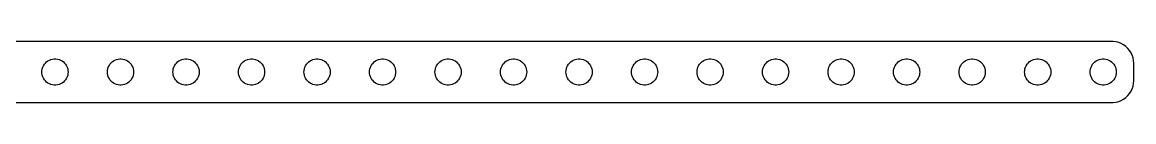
# Model space of a CAD drawing. Header units: metres. Extents: x -254 to 254, y 17 to 31.
# Drawn here: x 0 to 254.5, y 17 to 31 of the extents above; entities that cross this region are included whole.
import ezdxf

# ---------------------------------------------------------------- set-up
doc = ezdxf.new("R2010")
doc.units = ezdxf.units.M

msp = doc.modelspace()

# ---------------------------------------------------------------- linework, layer by layer
for p, q in [((249.814, 30.9901), (-249.814, 30.9901)), ((250.437, 30.9114), (249.814, 30.9901)), ((251.045, 30.7553), (250.437, 30.9114)), ((251.629, 30.5241), (251.045, 30.7553)), ((252.179, 30.2216), (251.629, 30.5241)), ((252.687, 29.8526), (252.179, 30.2216)), ((253.145, 29.4227), (252.687, 29.8526)), ((253.545, 28.9389), (253.145, 29.4227)), ((253.882, 28.4088), (253.545, 28.9389)), ((254.149, 27.8406), (253.882, 28.4088)), ((4.87108, 25.4453), (5.07294, 25.7634)), ((5.07294, 25.7634), (5.31308, 26.0536)), ((5.31308, 26.0536), (5.58772, 26.3115)), ((5.58772, 26.3115), (5.89252, 26.533)), ((5.89252, 26.533), (6.22266, 26.7145)), ((6.22266, 26.7145), (6.57294, 26.8532)), ((6.57294, 26.8532), (6.93785, 26.9469)), ((6.93785, 26.9469), (7.31161, 26.9941)), ((7.31161, 26.9941), (7.68837, 26.9941)), ((7.68837, 26.9941), (8.06213, 26.9469)), ((8.06213, 26.9469), (8.42705, 26.8532)), ((8.42705, 26.8532), (8.77733, 26.7145)), ((8.77733, 26.7145), (9.10747, 26.533)), ((9.10747, 26.533), (9.41226, 26.3115)), ((9.41226, 26.3115), (9.6869, 26.0536)), ((9.6869, 26.0536), (9.92705, 25.7634)), ((9.92705, 25.7634), (10.1289, 25.4453)), ((19.8711, 25.4453), (20.0729, 25.7634)), ((20.0729, 25.7634), (20.3131, 26.0536)), ((20.3131, 26.0536), (20.5877, 26.3115)), ((20.5877, 26.3115), (20.8925, 26.533)), ((20.8925, 26.533), (21.2227, 26.7145)), ((21.2227, 26.7145), (21.5729, 26.8532)), ((21.5729, 26.8532), (21.9379, 26.9469)), ((21.9379, 26.9469), (22.3116, 26.9941)), ((22.3116, 26.9941), (22.6884, 26.9941)), ((22.6884, 26.9941), (23.0621, 26.9469)), ((23.0621, 26.9469), (23.427, 26.8532)), ((23.427, 26.8532), (23.7773, 26.7145)), ((23.7773, 26.7145), (24.1075, 26.533)), ((24.1075, 26.533), (24.4123, 26.3115)), ((24.4123, 26.3115), (24.6869, 26.0536)), ((24.6869, 26.0536), (24.927, 25.7634)), ((24.927, 25.7634), (25.1289, 25.4453)), ((34.8711, 25.4453), (35.0729, 25.7634)), ((35.0729, 25.7634), (35.3131, 26.0536)), ((35.3131, 26.0536), (35.5877, 26.3115)), ((35.5877, 26.3115), (35.8925, 26.533)), ((35.8925, 26.533), (36.2227, 26.7145)), ((36.2227, 26.7145), (36.5729, 26.8532)), ((36.5729, 26.8532), (36.9379, 26.9469)), ((36.9379, 26.9469), (37.3116, 26.9941)), ((37.3116, 26.9941), (37.6884, 26.9941)), ((37.6884, 26.9941), (38.0621, 26.9469)), ((38.0621, 26.9469), (38.427, 26.8532)), ((38.427, 26.8532), (38.7773, 26.7145)), ((38.7773, 26.7145), (39.1075, 26.533)), ((39.1075, 26.533), (39.4123, 26.3115)), ((39.4123, 26.3115), (39.6869, 26.0536)), ((39.6869, 26.0536), (39.927, 25.7634)), ((39.927, 25.7634), (40.1289, 25.4453)), ((49.8711, 25.4453), (50.0729, 25.7634)), ((50.0729, 25.7634), (50.3131, 26.0536)), ((50.3131, 26.0536), (50.5877, 26.3115)), ((50.5877, 26.3115), (50.8925, 26.533)), ((50.8925, 26.533), (51.2227, 26.7145)), ((51.2227, 26.7145), (51.5729, 26.8532)), ((51.5729, 26.8532), (51.9379, 26.9469)), ((51.9379, 26.9469), (52.3116, 26.9941)), ((52.3116, 26.9941), (52.6884, 26.9941)), ((52.6884, 26.9941), (53.0621, 26.9469)), ((53.0621, 26.9469), (53.427, 26.8532)), ((53.427, 26.8532), (53.7773, 26.7145)), ((53.7773, 26.7145), (54.1075, 26.533)), ((54.1075, 26.533), (54.4123, 26.3115)), ((54.4123, 26.3115), (54.6869, 26.0536)), ((54.6869, 26.0536), (54.927, 25.7634)), ((54.927, 25.7634), (55.1289, 25.4453)), ((64.8711, 25.4453), (65.073, 25.7634)), ((65.073, 25.7634), (65.3131, 26.0536)), ((65.3131, 26.0536), (65.5877, 26.3115)), ((65.5877, 26.3115), (65.8925, 26.533)), ((65.8925, 26.533), (66.2227, 26.7145)), ((66.2227, 26.7145), (66.573, 26.8532)), ((66.573, 26.8532), (66.9379, 26.9469)), ((66.9379, 26.9469), (67.3116, 26.9941)), ((67.3116, 26.9941), (67.6884, 26.9941)), ((67.6884, 26.9941), (68.0621, 26.9469)), ((68.0621, 26.9469), (68.427, 26.8532)), ((68.427, 26.8532), (68.7773, 26.7145)), ((68.7773, 26.7145), (69.1075, 26.533)), ((69.1075, 26.533), (69.4123, 26.3115)), ((69.4123, 26.3115), (69.6869, 26.0536)), ((69.6869, 26.0536), (69.927, 25.7634)), ((69.927, 25.7634), (70.1289, 25.4453)), ((79.8711, 25.4453), (80.073, 25.7634)), ((80.073, 25.7634), (80.3131, 26.0536)), ((80.3131, 26.0536), (80.5877, 26.3115)), ((80.5877, 26.3115), (80.8925, 26.533)), ((80.8925, 26.533), (81.2227, 26.7145)), ((81.2227, 26.7145), (81.573, 26.8532)), ((81.573, 26.8532), (81.9379, 26.9469)), ((81.9379, 26.9469), (82.3116, 26.9941)), ((82.3116, 26.9941), (82.6884, 26.9941)), ((82.6884, 26.9941), (83.0621, 26.9469)), ((83.0621, 26.9469), (83.427, 26.8532)), ((83.427, 26.8532), (83.7773, 26.7145)), ((83.7773, 26.7145), (84.1075, 26.533)), ((84.1075, 26.533), (84.4123, 26.3115)), ((84.4123, 26.3115), (84.6869, 26.0536)), ((84.6869, 26.0536), (84.927, 25.7634)), ((84.927, 25.7634), (85.1289, 25.4453)), ((94.8711, 25.4453), (95.073, 25.7634)), ((95.073, 25.7634), (95.3131, 26.0536)), ((95.3131, 26.0536), (95.5877, 26.3115)), ((95.5877, 26.3115), (95.8925, 26.533)), ((95.8925, 26.533), (96.2227, 26.7145)), ((96.2227, 26.7145), (96.573, 26.8532)), ((96.573, 26.8532), (96.9379, 26.9469)), ((96.9379, 26.9469), (97.3116, 26.9941)), ((97.3116, 26.9941), (97.6884, 26.9941)), ((97.6884, 26.9941), (98.0621, 26.9469)), ((98.0621, 26.9469), (98.427, 26.8532)), ((98.427, 26.8532), (98.7773, 26.7145)), ((98.7773, 26.7145), (99.1075, 26.533)), ((99.1075, 26.533), (99.4123, 26.3115)), ((99.4123, 26.3115), (99.6869, 26.0536)), ((99.6869, 26.0536), (99.927, 25.7634)), ((99.927, 25.7634), (100.129, 25.4453)), ((109.871, 25.4453), (110.073, 25.7634)), ((110.073, 25.7634), (110.313, 26.0536)), ((110.313, 26.0536), (110.588, 26.3115)), ((110.588, 26.3115), (110.893, 26.533)), ((110.893, 26.533), (111.223, 26.7145)), ((111.223, 26.7145), (111.573, 26.8532)), ((111.573, 26.8532), (111.938, 26.9469)), ((111.938, 26.9469), (112.312, 26.9941)), ((112.312, 26.9941), (112.688, 26.9941)), ((112.688, 26.9941), (113.062, 26.9469)), ((113.062, 26.9469), (113.427, 26.8532)), ((113.427, 26.8532), (113.777, 26.7145)), ((113.777, 26.7145), (114.107, 26.533)), ((114.107, 26.533), (114.412, 26.3115)), ((114.412, 26.3115), (114.687, 26.0536)), ((114.687, 26.0536), (114.927, 25.7634)), ((114.927, 25.7634), (115.129, 25.4453)), ((124.871, 25.4453), (125.073, 25.7634)), ((125.073, 25.7634), (125.313, 26.0536)), ((125.313, 26.0536), (125.588, 26.3115)), ((125.588, 26.3115), (125.893, 26.533)), ((125.893, 26.533), (126.223, 26.7145)), ((126.223, 26.7145), (126.573, 26.8532)), ((126.573, 26.8532), (126.938, 26.9469)), ((126.938, 26.9469), (127.312, 26.9941)), ((127.312, 26.9941), (127.688, 26.9941)), ((127.688, 26.9941), (128.062, 26.9469)), ((128.062, 26.9469), (128.427, 26.8532)), ((128.427, 26.8532), (128.777, 26.7145)), ((128.777, 26.7145), (129.107, 26.533)), ((129.107, 26.533), (129.412, 26.3115)), ((129.412, 26.3115), (129.687, 26.0536)), ((129.687, 26.0536), (129.927, 25.7634)), ((129.927, 25.7634), (130.129, 25.4453)), ((139.871, 25.4453), (140.073, 25.7634)), ((140.073, 25.7634), (140.313, 26.0536)), ((140.313, 26.0536), (140.588, 26.3115)), ((140.588, 26.3115), (140.893, 26.533)), ((140.893, 26.533), (141.223, 26.7145)), ((141.223, 26.7145), (141.573, 26.8532)), ((141.573, 26.8532), (141.938, 26.9469)), ((141.938, 26.9469), (142.312, 26.9941)), ((142.312, 26.9941), (142.688, 26.9941)), ((142.688, 26.9941), (143.062, 26.9469)), ((143.062, 26.9469), (143.427, 26.8532)), ((143.427, 26.8532), (143.777, 26.7145)), ((143.777, 26.7145), (144.107, 26.533)), ((144.107, 26.533), (144.412, 26.3115)), ((144.412, 26.3115), (144.687, 26.0536)), ((144.687, 26.0536), (144.927, 25.7634)), ((144.927, 25.7634), (145.129, 25.4453)), ((154.871, 25.4453), (155.073, 25.7634)), ((155.073, 25.7634), (155.313, 26.0536)), ((155.313, 26.0536), (155.588, 26.3115)), ((155.588, 26.3115), (155.893, 26.533)), ((155.893, 26.533), (156.223, 26.7145)), ((156.223, 26.7145), (156.573, 26.8532)), ((156.573, 26.8532), (156.938, 26.9469)), ((156.938, 26.9469), (157.312, 26.9941)), ((157.312, 26.9941), (157.688, 26.9941)), ((157.688, 26.9941), (158.062, 26.9469)), ((158.062, 26.9469), (158.427, 26.8532)), ((158.427, 26.8532), (158.777, 26.7145)), ((158.777, 26.7145), (159.107, 26.533)), ((159.107, 26.533), (159.412, 26.3115)), ((159.412, 26.3115), (159.687, 26.0536)), ((159.687, 26.0536), (159.927, 25.7634)), ((159.927, 25.7634), (160.129, 25.4453)), ((169.871, 25.4453), (170.073, 25.7634)), ((170.073, 25.7634), (170.313, 26.0536)), ((170.313, 26.0536), (170.588, 26.3115)), ((170.588, 26.3115), (170.893, 26.533)), ((170.893, 26.533), (171.223, 26.7145)), ((171.223, 26.7145), (171.573, 26.8532)), ((171.573, 26.8532), (171.938, 26.9469)), ((171.938, 26.9469), (172.312, 26.9941)), ((172.312, 26.9941), (172.688, 26.9941)), ((172.688, 26.9941), (173.062, 26.9469)), ((173.062, 26.9469), (173.427, 26.8532)), ((173.427, 26.8532), (173.777, 26.7145)), ((173.777, 26.7145), (174.107, 26.533)), ((174.107, 26.533), (174.412, 26.3115)), ((174.412, 26.3115), (174.687, 26.0536)), ((174.687, 26.0536), (174.927, 25.7634)), ((174.927, 25.7634), (175.129, 25.4453)), ((184.871, 25.4453), (185.073, 25.7634)), ((185.073, 25.7634), (185.313, 26.0536)), ((185.313, 26.0536), (185.588, 26.3115)), ((185.588, 26.3115), (185.893, 26.533)), ((185.893, 26.533), (186.223, 26.7145)), ((186.223, 26.7145), (186.573, 26.8532)), ((186.573, 26.8532), (186.938, 26.9469)), ((186.938, 26.9469), (187.312, 26.9941)), ((187.312, 26.9941), (187.688, 26.9941)), ((187.688, 26.9941), (188.062, 26.9469)), ((188.062, 26.9469), (188.427, 26.8532)), ((188.427, 26.8532), (188.777, 26.7145)), ((188.777, 26.7145), (189.107, 26.533)), ((189.107, 26.533), (189.412, 26.3115)), ((189.412, 26.3115), (189.687, 26.0536)), ((189.687, 26.0536), (189.927, 25.7634)), ((189.927, 25.7634), (190.129, 25.4453)), ((199.871, 25.4453), (200.073, 25.7634)), ((200.073, 25.7634), (200.313, 26.0536)), ((200.313, 26.0536), (200.588, 26.3115)), ((200.588, 26.3115), (200.893, 26.533)), ((200.893, 26.533), (201.223, 26.7145)), ((201.223, 26.7145), (201.573, 26.8532)), ((201.573, 26.8532), (201.938, 26.9469)), ((201.938, 26.9469), (202.312, 26.9941)), ((202.312, 26.9941), (202.688, 26.9941)), ((202.688, 26.9941), (203.062, 26.9469)), ((203.062, 26.9469), (203.427, 26.8532)), ((203.427, 26.8532), (203.777, 26.7145)), ((203.777, 26.7145), (204.107, 26.533)), ((204.107, 26.533), (204.412, 26.3115)), ((204.412, 26.3115), (204.687, 26.0536)), ((204.687, 26.0536), (204.927, 25.7634)), ((204.927, 25.7634), (205.129, 25.4453)), ((214.871, 25.4453), (215.073, 25.7634)), ((215.073, 25.7634), (215.313, 26.0536)), ((215.313, 26.0536), (215.588, 26.3115)), ((215.588, 26.3115), (215.893, 26.533)), ((215.893, 26.533), (216.223, 26.7145)), ((216.223, 26.7145), (216.573, 26.8532)), ((216.573, 26.8532), (216.938, 26.9469)), ((216.938, 26.9469), (217.312, 26.9941)), ((217.312, 26.9941), (217.688, 26.9941)), ((217.688, 26.9941), (218.062, 26.9469)), ((218.062, 26.9469), (218.427, 26.8532)), ((218.427, 26.8532), (218.777, 26.7145)), ((218.777, 26.7145), (219.107, 26.533)), ((219.107, 26.533), (219.412, 26.3115)), ((219.412, 26.3115), (219.687, 26.0536)), ((219.687, 26.0536), (219.927, 25.7634)), ((219.927, 25.7634), (220.129, 25.4453)), ((229.871, 25.4453), (230.073, 25.7634)), ((230.073, 25.7634), (230.313, 26.0536)), ((230.313, 26.0536), (230.588, 26.3115)), ((230.588, 26.3115), (230.893, 26.533)), ((230.893, 26.533), (231.223, 26.7145)), ((231.223, 26.7145), (231.573, 26.8532)), ((231.573, 26.8532), (231.938, 26.9469)), ((231.938, 26.9469), (232.312, 26.9941)), ((232.312, 26.9941), (232.688, 26.9941)), ((232.688, 26.9941), (233.062, 26.9469)), ((233.062, 26.9469), (233.427, 26.8532)), ((233.427, 26.8532), (233.777, 26.7145)), ((233.777, 26.7145), (234.107, 26.533)), ((234.107, 26.533), (234.412, 26.3115)), ((234.412, 26.3115), (234.687, 26.0536)), ((234.687, 26.0536), (234.927, 25.7634)), ((234.927, 25.7634), (235.129, 25.4453)), ((244.871, 25.4453), (245.073, 25.7634)), ((245.073, 25.7634), (245.313, 26.0536)), ((245.313, 26.0536), (245.588, 26.3115)), ((245.588, 26.3115), (245.893, 26.533)), ((245.893, 26.533), (246.223, 26.7145)), ((246.223, 26.7145), (246.573, 26.8532)), ((246.573, 26.8532), (246.938, 26.9469)), ((246.938, 26.9469), (247.312, 26.9941)), ((247.312, 26.9941), (247.688, 26.9941)), ((247.688, 26.9941), (248.062, 26.9469)), ((248.062, 26.9469), (248.427, 26.8532)), ((248.427, 26.8532), (248.777, 26.7145)), ((248.777, 26.7145), (249.107, 26.533)), ((249.107, 26.533), (249.412, 26.3115)), ((249.412, 26.3115), (249.687, 26.0536)), ((249.687, 26.0536), (249.927, 25.7634)), ((249.927, 25.7634), (250.129, 25.4453)), ((254.343, 27.2434), (254.149, 27.8406)), ((254.461, 26.6267), (254.343, 27.2434)), ((254.5, 26), (254.461, 26.6267)), ((254.5, 22), (254.5, 26)), ((4.5, 24), (4.52365, 24.376)), ((4.52365, 23.624), (4.5, 24)), ((4.52365, 24.376), (4.59424, 24.7461)), ((4.59424, 23.2539), (4.52365, 23.624)), ((4.59424, 24.7461), (4.71066, 25.1044)), ((4.71066, 22.8956), (4.59424, 23.2539)), ((4.71066, 25.1044), (4.87108, 25.4453)), ((10.1289, 25.4453), (10.2893, 25.1044)), ((10.2893, 25.1044), (10.4057, 24.7461)), ((10.4057, 23.2539), (10.2893, 22.8956)), ((10.4057, 24.7461), (10.4763, 24.376)), ((10.4763, 23.624), (10.4057, 23.2539)), ((10.4763, 24.376), (10.5, 24)), ((10.5, 24), (10.4763, 23.624)), ((19.5, 24), (19.5237, 24.376)), ((19.5237, 23.624), (19.5, 24)), ((19.5237, 24.376), (19.5942, 24.7461)), ((19.5942, 23.2539), (19.5237, 23.624)), ((19.5942, 24.7461), (19.7107, 25.1044)), ((19.7107, 22.8956), (19.5942, 23.2539)), ((19.7107, 25.1044), (19.8711, 25.4453)), ((25.1289, 25.4453), (25.2893, 25.1044)), ((25.2893, 25.1044), (25.4057, 24.7461)), ((25.4057, 23.2539), (25.2893, 22.8956)), ((25.4057, 24.7461), (25.4763, 24.376)), ((25.4763, 23.624), (25.4057, 23.2539)), ((25.4763, 24.376), (25.5, 24)), ((25.5, 24), (25.4763, 23.624)), ((34.5, 24), (34.5237, 24.376)), ((34.5237, 23.624), (34.5, 24)), ((34.5237, 24.376), (34.5942, 24.7461)), ((34.5942, 23.2539), (34.5237, 23.624)), ((34.5942, 24.7461), (34.7107, 25.1044)), ((34.7107, 22.8956), (34.5942, 23.2539)), ((34.7107, 25.1044), (34.8711, 25.4453)), ((40.1289, 25.4453), (40.2893, 25.1044)), ((40.2893, 25.1044), (40.4057, 24.7461)), ((40.4057, 23.2539), (40.2893, 22.8956)), ((40.4057, 24.7461), (40.4763, 24.376)), ((40.4763, 23.624), (40.4057, 23.2539)), ((40.4763, 24.376), (40.5, 24)), ((40.5, 24), (40.4763, 23.624)), ((49.5, 24), (49.5237, 24.376)), ((49.5237, 23.624), (49.5, 24)), ((49.5237, 24.376), (49.5942, 24.7461)), ((49.5942, 23.2539), (49.5237, 23.624)), ((49.5942, 24.7461), (49.7107, 25.1044)), ((49.7107, 22.8956), (49.5942, 23.2539)), ((49.7107, 25.1044), (49.8711, 25.4453)), ((55.1289, 25.4453), (55.2893, 25.1044)), ((55.2893, 25.1044), (55.4057, 24.7461)), ((55.4057, 23.2539), (55.2893, 22.8956)), ((55.4057, 24.7461), (55.4763, 24.376)), ((55.4763, 23.624), (55.4057, 23.2539)), ((55.4763, 24.376), (55.5, 24)), ((55.5, 24), (55.4763, 23.624)), ((64.5, 24), (64.5237, 24.376)), ((64.5237, 23.624), (64.5, 24)), ((64.5237, 24.376), (64.5943, 24.7461)), ((64.5943, 23.2539), (64.5237, 23.624)), ((64.5943, 24.7461), (64.7107, 25.1044)), ((64.7107, 22.8956), (64.5943, 23.2539)), ((64.7107, 25.1044), (64.8711, 25.4453)), ((70.1289, 25.4453), (70.2893, 25.1044)), ((70.2893, 25.1044), (70.4057, 24.7461)), ((70.4057, 23.2539), (70.2893, 22.8956)), ((70.4057, 24.7461), (70.4763, 24.376)), ((70.4763, 23.624), (70.4057, 23.2539)), ((70.4763, 24.376), (70.5, 24)), ((70.5, 24), (70.4763, 23.624)), ((79.5, 24), (79.5237, 24.376)), ((79.5237, 23.624), (79.5, 24)), ((79.5237, 24.376), (79.5943, 24.7461)), ((79.5943, 23.2539), (79.5237, 23.624)), ((79.5943, 24.7461), (79.7107, 25.1044)), ((79.7107, 22.8956), (79.5943, 23.2539)), ((79.7107, 25.1044), (79.8711, 25.4453)), ((85.1289, 25.4453), (85.2893, 25.1044)), ((85.2893, 25.1044), (85.4057, 24.7461)), ((85.4057, 23.2539), (85.2893, 22.8956)), ((85.4057, 24.7461), (85.4763, 24.376)), ((85.4763, 23.624), (85.4057, 23.2539)), ((85.4763, 24.376), (85.5, 24)), ((85.5, 24), (85.4763, 23.624)), ((94.5, 24), (94.5237, 24.376)), ((94.5237, 23.624), (94.5, 24)), ((94.5237, 24.376), (94.5943, 24.7461)), ((94.5943, 23.2539), (94.5237, 23.624)), ((94.5943, 24.7461), (94.7107, 25.1044)), ((94.7107, 22.8956), (94.5943, 23.2539)), ((94.7107, 25.1044), (94.8711, 25.4453)), ((100.129, 25.4453), (100.289, 25.1044)), ((100.289, 25.1044), (100.406, 24.7461)), ((100.406, 23.2539), (100.289, 22.8956)), ((100.406, 24.7461), (100.476, 24.376)), ((100.476, 23.624), (100.406, 23.2539)), ((100.476, 24.376), (100.5, 24)), ((100.5, 24), (100.476, 23.624)), ((109.5, 24), (109.524, 24.376)), ((109.524, 23.624), (109.5, 24)), ((109.524, 24.376), (109.594, 24.7461)), ((109.594, 23.2539), (109.524, 23.624)), ((109.594, 24.7461), (109.711, 25.1044)), ((109.711, 22.8956), (109.594, 23.2539)), ((109.711, 25.1044), (109.871, 25.4453)), ((115.129, 25.4453), (115.289, 25.1044)), ((115.289, 25.1044), (115.406, 24.7461)), ((115.406, 23.2539), (115.289, 22.8956)), ((115.406, 24.7461), (115.476, 24.376)), ((115.476, 23.624), (115.406, 23.2539)), ((115.476, 24.376), (115.5, 24)), ((115.5, 24), (115.476, 23.624)), ((124.5, 24), (124.524, 24.376)), ((124.524, 23.624), (124.5, 24)), ((124.524, 24.376), (124.594, 24.7461)), ((124.594, 23.2539), (124.524, 23.624)), ((124.594, 24.7461), (124.711, 25.1044)), ((124.711, 22.8956), (124.594, 23.2539)), ((124.711, 25.1044), (124.871, 25.4453)), ((130.129, 25.4453), (130.289, 25.1044)), ((130.289, 25.1044), (130.406, 24.7461)), ((130.406, 23.2539), (130.289, 22.8956)), ((130.406, 24.7461), (130.476, 24.376)), ((130.476, 23.624), (130.406, 23.2539)), ((130.476, 24.376), (130.5, 24)), ((130.5, 24), (130.476, 23.624)), ((139.5, 24), (139.524, 24.376)), ((139.524, 23.624), (139.5, 24)), ((139.524, 24.376), (139.594, 24.7461)), ((139.594, 23.2539), (139.524, 23.624)), ((139.594, 24.7461), (139.711, 25.1044)), ((139.711, 22.8956), (139.594, 23.2539)), ((139.711, 25.1044), (139.871, 25.4453)), ((145.129, 25.4453), (145.289, 25.1044)), ((145.289, 25.1044), (145.406, 24.7461)), ((145.406, 23.2539), (145.289, 22.8956)), ((145.406, 24.7461), (145.476, 24.376)), ((145.476, 23.624), (145.406, 23.2539)), ((145.476, 24.376), (145.5, 24)), ((145.5, 24), (145.476, 23.624)), ((154.5, 24), (154.524, 24.376)), ((154.524, 23.624), (154.5, 24)), ((154.524, 24.376), (154.594, 24.7461)), ((154.594, 23.2539), (154.524, 23.624)), ((154.594, 24.7461), (154.711, 25.1044)), ((154.711, 22.8956), (154.594, 23.2539)), ((154.711, 25.1044), (154.871, 25.4453)), ((160.129, 25.4453), (160.289, 25.1044)), ((160.289, 25.1044), (160.406, 24.7461)), ((160.406, 23.2539), (160.289, 22.8956)), ((160.406, 24.7461), (160.476, 24.376)), ((160.476, 23.624), (160.406, 23.2539)), ((160.476, 24.376), (160.5, 24)), ((160.5, 24), (160.476, 23.624)), ((169.5, 24), (169.524, 24.376)), ((169.524, 23.624), (169.5, 24)), ((169.524, 24.376), (169.594, 24.7461)), ((169.594, 23.2539), (169.524, 23.624)), ((169.594, 24.7461), (169.711, 25.1044)), ((169.711, 22.8956), (169.594, 23.2539)), ((169.711, 25.1044), (169.871, 25.4453)), ((175.129, 25.4453), (175.289, 25.1044)), ((175.289, 25.1044), (175.406, 24.7461)), ((175.406, 23.2539), (175.289, 22.8956)), ((175.406, 24.7461), (175.476, 24.376)), ((175.476, 23.624), (175.406, 23.2539)), ((175.476, 24.376), (175.5, 24)), ((175.5, 24), (175.476, 23.624)), ((184.5, 24), (184.524, 24.376)), ((184.524, 23.624), (184.5, 24)), ((184.524, 24.376), (184.594, 24.7461)), ((184.594, 23.2539), (184.524, 23.624)), ((184.594, 24.7461), (184.711, 25.1044)), ((184.711, 22.8956), (184.594, 23.2539)), ((184.711, 25.1044), (184.871, 25.4453)), ((190.129, 25.4453), (190.289, 25.1044)), ((190.289, 25.1044), (190.406, 24.7461)), ((190.406, 23.2539), (190.289, 22.8956)), ((190.406, 24.7461), (190.476, 24.376)), ((190.476, 23.624), (190.406, 23.2539)), ((190.476, 24.376), (190.5, 24)), ((190.5, 24), (190.476, 23.624)), ((199.5, 24), (199.524, 24.376)), ((199.524, 23.624), (199.5, 24)), ((199.524, 24.376), (199.594, 24.7461)), ((199.594, 23.2539), (199.524, 23.624)), ((199.594, 24.7461), (199.711, 25.1044)), ((199.711, 22.8956), (199.594, 23.2539)), ((199.711, 25.1044), (199.871, 25.4453)), ((205.129, 25.4453), (205.289, 25.1044)), ((205.289, 25.1044), (205.406, 24.7461)), ((205.406, 23.2539), (205.289, 22.8956)), ((205.406, 24.7461), (205.476, 24.376)), ((205.476, 23.624), (205.406, 23.2539)), ((205.476, 24.376), (205.5, 24)), ((205.5, 24), (205.476, 23.624)), ((214.5, 24), (214.524, 24.376)), ((214.524, 23.624), (214.5, 24)), ((214.524, 24.376), (214.594, 24.7461)), ((214.594, 23.2539), (214.524, 23.624)), ((214.594, 24.7461), (214.711, 25.1044)), ((214.711, 22.8956), (214.594, 23.2539)), ((214.711, 25.1044), (214.871, 25.4453)), ((220.129, 25.4453), (220.289, 25.1044)), ((220.289, 25.1044), (220.406, 24.7461)), ((220.406, 23.2539), (220.289, 22.8956)), ((220.406, 24.7461), (220.476, 24.376)), ((220.476, 23.624), (220.406, 23.2539)), ((220.476, 24.376), (220.5, 24)), ((220.5, 24), (220.476, 23.624)), ((229.5, 24), (229.524, 24.376)), ((229.524, 23.624), (229.5, 24)), ((229.524, 24.376), (229.594, 24.7461)), ((229.594, 23.2539), (229.524, 23.624)), ((229.594, 24.7461), (229.711, 25.1044)), ((229.711, 22.8956), (229.594, 23.2539)), ((229.711, 25.1044), (229.871, 25.4453)), ((235.129, 25.4453), (235.289, 25.1044)), ((235.289, 25.1044), (235.406, 24.7461)), ((235.406, 23.2539), (235.289, 22.8956)), ((235.406, 24.7461), (235.476, 24.376)), ((235.476, 23.624), (235.406, 23.2539)), ((235.476, 24.376), (235.5, 24)), ((235.5, 24), (235.476, 23.624)), ((244.5, 24), (244.524, 24.376)), ((244.524, 23.624), (244.5, 24)), ((244.524, 24.376), (244.594, 24.7461)), ((244.594, 23.2539), (244.524, 23.624)), ((244.594, 24.7461), (244.711, 25.1044)), ((244.711, 22.8956), (244.594, 23.2539)), ((244.711, 25.1044), (244.871, 25.4453)), ((250.129, 25.4453), (250.289, 25.1044)), ((250.289, 25.1044), (250.406, 24.7461)), ((250.406, 23.2539), (250.289, 22.8956)), ((250.406, 24.7461), (250.476, 24.376)), ((250.476, 23.624), (250.406, 23.2539)), ((250.476, 24.376), (250.5, 24)), ((250.5, 24), (250.476, 23.624)), ((4.87108, 22.5547), (4.71066, 22.8956)), ((5.07294, 22.2366), (4.87108, 22.5547)), ((5.31308, 21.9464), (5.07294, 22.2366)), ((5.58772, 21.6885), (5.31308, 21.9464)), ((5.89252, 21.467), (5.58772, 21.6885)), ((6.22266, 21.2855), (5.89252, 21.467)), ((6.57294, 21.1468), (6.22266, 21.2855)), ((6.93785, 21.0531), (6.57294, 21.1468)), ((7.31161, 21.0059), (6.93785, 21.0531)), ((7.68837, 21.0059), (7.31161, 21.0059)), ((8.06213, 21.0531), (7.68837, 21.0059)), ((8.42705, 21.1468), (8.06213, 21.0531)), ((8.77733, 21.2855), (8.42705, 21.1468)), ((9.10747, 21.467), (8.77733, 21.2855)), ((9.41226, 21.6885), (9.10747, 21.467)), ((9.6869, 21.9464), (9.41226, 21.6885)), ((9.92705, 22.2366), (9.6869, 21.9464)), ((10.1289, 22.5547), (9.92705, 22.2366)), ((10.2893, 22.8956), (10.1289, 22.5547)), ((19.8711, 22.5547), (19.7107, 22.8956)), ((20.0729, 22.2366), (19.8711, 22.5547)), ((20.3131, 21.9464), (20.0729, 22.2366)), ((20.5877, 21.6885), (20.3131, 21.9464)), ((20.8925, 21.467), (20.5877, 21.6885)), ((21.2227, 21.2855), (20.8925, 21.467)), ((21.5729, 21.1468), (21.2227, 21.2855)), ((21.9379, 21.0531), (21.5729, 21.1468)), ((22.3116, 21.0059), (21.9379, 21.0531)), ((22.6884, 21.0059), (22.3116, 21.0059)), ((23.0621, 21.0531), (22.6884, 21.0059)), ((23.427, 21.1468), (23.0621, 21.0531)), ((23.7773, 21.2855), (23.427, 21.1468)), ((24.1075, 21.467), (23.7773, 21.2855)), ((24.4123, 21.6885), (24.1075, 21.467)), ((24.6869, 21.9464), (24.4123, 21.6885)), ((24.927, 22.2366), (24.6869, 21.9464)), ((25.1289, 22.5547), (24.927, 22.2366)), ((25.2893, 22.8956), (25.1289, 22.5547)), ((34.8711, 22.5547), (34.7107, 22.8956)), ((35.0729, 22.2366), (34.8711, 22.5547)), ((35.3131, 21.9464), (35.0729, 22.2366)), ((35.5877, 21.6885), (35.3131, 21.9464)), ((35.8925, 21.467), (35.5877, 21.6885)), ((36.2227, 21.2855), (35.8925, 21.467)), ((36.5729, 21.1468), (36.2227, 21.2855)), ((36.9379, 21.0531), (36.5729, 21.1468)), ((37.3116, 21.0059), (36.9379, 21.0531)), ((37.6884, 21.0059), (37.3116, 21.0059)), ((38.0621, 21.0531), (37.6884, 21.0059)), ((38.427, 21.1468), (38.0621, 21.0531)), ((38.7773, 21.2855), (38.427, 21.1468)), ((39.1075, 21.467), (38.7773, 21.2855)), ((39.4123, 21.6885), (39.1075, 21.467)), ((39.6869, 21.9464), (39.4123, 21.6885)), ((39.927, 22.2366), (39.6869, 21.9464)), ((40.1289, 22.5547), (39.927, 22.2366)), ((40.2893, 22.8956), (40.1289, 22.5547)), ((49.8711, 22.5547), (49.7107, 22.8956)), ((50.0729, 22.2366), (49.8711, 22.5547)), ((50.3131, 21.9464), (50.0729, 22.2366)), ((50.5877, 21.6885), (50.3131, 21.9464)), ((50.8925, 21.467), (50.5877, 21.6885)), ((51.2227, 21.2855), (50.8925, 21.467)), ((51.5729, 21.1468), (51.2227, 21.2855)), ((51.9379, 21.0531), (51.5729, 21.1468)), ((52.3116, 21.0059), (51.9379, 21.0531)), ((52.6884, 21.0059), (52.3116, 21.0059)), ((53.0621, 21.0531), (52.6884, 21.0059)), ((53.427, 21.1468), (53.0621, 21.0531)), ((53.7773, 21.2855), (53.427, 21.1468)), ((54.1075, 21.467), (53.7773, 21.2855)), ((54.4123, 21.6885), (54.1075, 21.467)), ((54.6869, 21.9464), (54.4123, 21.6885)), ((54.927, 22.2366), (54.6869, 21.9464)), ((55.1289, 22.5547), (54.927, 22.2366)), ((55.2893, 22.8956), (55.1289, 22.5547)), ((64.8711, 22.5547), (64.7107, 22.8956)), ((65.073, 22.2366), (64.8711, 22.5547)), ((65.3131, 21.9464), (65.073, 22.2366)), ((65.5877, 21.6885), (65.3131, 21.9464)), ((65.8925, 21.467), (65.5877, 21.6885)), ((66.2227, 21.2855), (65.8925, 21.467)), ((66.573, 21.1468), (66.2227, 21.2855)), ((66.9379, 21.0531), (66.573, 21.1468)), ((67.3116, 21.0059), (66.9379, 21.0531)), ((67.6884, 21.0059), (67.3116, 21.0059)), ((68.0621, 21.0531), (67.6884, 21.0059)), ((68.427, 21.1468), (68.0621, 21.0531)), ((68.7773, 21.2855), (68.427, 21.1468)), ((69.1075, 21.467), (68.7773, 21.2855)), ((69.4123, 21.6885), (69.1075, 21.467)), ((69.6869, 21.9464), (69.4123, 21.6885)), ((69.927, 22.2366), (69.6869, 21.9464)), ((70.1289, 22.5547), (69.927, 22.2366)), ((70.2893, 22.8956), (70.1289, 22.5547)), ((79.8711, 22.5547), (79.7107, 22.8956)), ((80.073, 22.2366), (79.8711, 22.5547)), ((80.3131, 21.9464), (80.073, 22.2366)), ((80.5877, 21.6885), (80.3131, 21.9464)), ((80.8925, 21.467), (80.5877, 21.6885)), ((81.2227, 21.2855), (80.8925, 21.467)), ((81.573, 21.1468), (81.2227, 21.2855)), ((81.9379, 21.0531), (81.573, 21.1468)), ((82.3116, 21.0059), (81.9379, 21.0531)), ((82.6884, 21.0059), (82.3116, 21.0059)), ((83.0621, 21.0531), (82.6884, 21.0059)), ((83.427, 21.1468), (83.0621, 21.0531)), ((83.7773, 21.2855), (83.427, 21.1468)), ((84.1075, 21.467), (83.7773, 21.2855)), ((84.4123, 21.6885), (84.1075, 21.467)), ((84.6869, 21.9464), (84.4123, 21.6885)), ((84.927, 22.2366), (84.6869, 21.9464)), ((85.1289, 22.5547), (84.927, 22.2366)), ((85.2893, 22.8956), (85.1289, 22.5547)), ((94.8711, 22.5547), (94.7107, 22.8956)), ((95.073, 22.2366), (94.8711, 22.5547)), ((95.3131, 21.9464), (95.073, 22.2366)), ((95.5877, 21.6885), (95.3131, 21.9464)), ((95.8925, 21.467), (95.5877, 21.6885)), ((96.2227, 21.2855), (95.8925, 21.467)), ((96.573, 21.1468), (96.2227, 21.2855)), ((96.9379, 21.0531), (96.573, 21.1468)), ((97.3116, 21.0059), (96.9379, 21.0531)), ((97.6884, 21.0059), (97.3116, 21.0059)), ((98.0621, 21.0531), (97.6884, 21.0059)), ((98.427, 21.1468), (98.0621, 21.0531)), ((98.7773, 21.2855), (98.427, 21.1468)), ((99.1075, 21.467), (98.7773, 21.2855)), ((99.4123, 21.6885), (99.1075, 21.467)), ((99.6869, 21.9464), (99.4123, 21.6885)), ((99.927, 22.2366), (99.6869, 21.9464)), ((100.129, 22.5547), (99.927, 22.2366)), ((100.289, 22.8956), (100.129, 22.5547)), ((109.871, 22.5547), (109.711, 22.8956)), ((110.073, 22.2366), (109.871, 22.5547)), ((110.313, 21.9464), (110.073, 22.2366)), ((110.588, 21.6885), (110.313, 21.9464)), ((110.893, 21.467), (110.588, 21.6885)), ((111.223, 21.2855), (110.893, 21.467)), ((111.573, 21.1468), (111.223, 21.2855)), ((111.938, 21.0531), (111.573, 21.1468)), ((112.312, 21.0059), (111.938, 21.0531)), ((112.688, 21.0059), (112.312, 21.0059)), ((113.062, 21.0531), (112.688, 21.0059)), ((113.427, 21.1468), (113.062, 21.0531)), ((113.777, 21.2855), (113.427, 21.1468)), ((114.107, 21.467), (113.777, 21.2855)), ((114.412, 21.6885), (114.107, 21.467)), ((114.687, 21.9464), (114.412, 21.6885)), ((114.927, 22.2366), (114.687, 21.9464)), ((115.129, 22.5547), (114.927, 22.2366)), ((115.289, 22.8956), (115.129, 22.5547)), ((124.871, 22.5547), (124.711, 22.8956)), ((125.073, 22.2366), (124.871, 22.5547)), ((125.313, 21.9464), (125.073, 22.2366)), ((125.588, 21.6885), (125.313, 21.9464)), ((125.893, 21.467), (125.588, 21.6885)), ((126.223, 21.2855), (125.893, 21.467)), ((126.573, 21.1468), (126.223, 21.2855)), ((126.938, 21.0531), (126.573, 21.1468)), ((127.312, 21.0059), (126.938, 21.0531)), ((127.688, 21.0059), (127.312, 21.0059)), ((128.062, 21.0531), (127.688, 21.0059)), ((128.427, 21.1468), (128.062, 21.0531)), ((128.777, 21.2855), (128.427, 21.1468)), ((129.107, 21.467), (128.777, 21.2855)), ((129.412, 21.6885), (129.107, 21.467)), ((129.687, 21.9464), (129.412, 21.6885)), ((129.927, 22.2366), (129.687, 21.9464)), ((130.129, 22.5547), (129.927, 22.2366)), ((130.289, 22.8956), (130.129, 22.5547)), ((139.871, 22.5547), (139.711, 22.8956)), ((140.073, 22.2366), (139.871, 22.5547)), ((140.313, 21.9464), (140.073, 22.2366)), ((140.588, 21.6885), (140.313, 21.9464)), ((140.893, 21.467), (140.588, 21.6885)), ((141.223, 21.2855), (140.893, 21.467)), ((141.573, 21.1468), (141.223, 21.2855)), ((141.938, 21.0531), (141.573, 21.1468)), ((142.312, 21.0059), (141.938, 21.0531)), ((142.688, 21.0059), (142.312, 21.0059)), ((143.062, 21.0531), (142.688, 21.0059)), ((143.427, 21.1468), (143.062, 21.0531)), ((143.777, 21.2855), (143.427, 21.1468)), ((144.107, 21.467), (143.777, 21.2855)), ((144.412, 21.6885), (144.107, 21.467)), ((144.687, 21.9464), (144.412, 21.6885)), ((144.927, 22.2366), (144.687, 21.9464)), ((145.129, 22.5547), (144.927, 22.2366)), ((145.289, 22.8956), (145.129, 22.5547)), ((154.871, 22.5547), (154.711, 22.8956)), ((155.073, 22.2366), (154.871, 22.5547)), ((155.313, 21.9464), (155.073, 22.2366)), ((155.588, 21.6885), (155.313, 21.9464)), ((155.893, 21.467), (155.588, 21.6885)), ((156.223, 21.2855), (155.893, 21.467)), ((156.573, 21.1468), (156.223, 21.2855)), ((156.938, 21.0531), (156.573, 21.1468)), ((157.312, 21.0059), (156.938, 21.0531)), ((157.688, 21.0059), (157.312, 21.0059)), ((158.062, 21.0531), (157.688, 21.0059)), ((158.427, 21.1468), (158.062, 21.0531)), ((158.777, 21.2855), (158.427, 21.1468)), ((159.107, 21.467), (158.777, 21.2855)), ((159.412, 21.6885), (159.107, 21.467)), ((159.687, 21.9464), (159.412, 21.6885)), ((159.927, 22.2366), (159.687, 21.9464)), ((160.129, 22.5547), (159.927, 22.2366)), ((160.289, 22.8956), (160.129, 22.5547)), ((169.871, 22.5547), (169.711, 22.8956)), ((170.073, 22.2366), (169.871, 22.5547)), ((170.313, 21.9464), (170.073, 22.2366)), ((170.588, 21.6885), (170.313, 21.9464)), ((170.893, 21.467), (170.588, 21.6885)), ((171.223, 21.2855), (170.893, 21.467)), ((171.573, 21.1468), (171.223, 21.2855)), ((171.938, 21.0531), (171.573, 21.1468)), ((172.312, 21.0059), (171.938, 21.0531)), ((172.688, 21.0059), (172.312, 21.0059)), ((173.062, 21.0531), (172.688, 21.0059)), ((173.427, 21.1468), (173.062, 21.0531)), ((173.777, 21.2855), (173.427, 21.1468)), ((174.107, 21.467), (173.777, 21.2855)), ((174.412, 21.6885), (174.107, 21.467)), ((174.687, 21.9464), (174.412, 21.6885)), ((174.927, 22.2366), (174.687, 21.9464)), ((175.129, 22.5547), (174.927, 22.2366)), ((175.289, 22.8956), (175.129, 22.5547)), ((184.871, 22.5547), (184.711, 22.8956)), ((185.073, 22.2366), (184.871, 22.5547)), ((185.313, 21.9464), (185.073, 22.2366)), ((185.588, 21.6885), (185.313, 21.9464)), ((185.893, 21.467), (185.588, 21.6885)), ((186.223, 21.2855), (185.893, 21.467)), ((186.573, 21.1468), (186.223, 21.2855)), ((186.938, 21.0531), (186.573, 21.1468)), ((187.312, 21.0059), (186.938, 21.0531)), ((187.688, 21.0059), (187.312, 21.0059)), ((188.062, 21.0531), (187.688, 21.0059)), ((188.427, 21.1468), (188.062, 21.0531)), ((188.777, 21.2855), (188.427, 21.1468)), ((189.107, 21.467), (188.777, 21.2855)), ((189.412, 21.6885), (189.107, 21.467)), ((189.687, 21.9464), (189.412, 21.6885)), ((189.927, 22.2366), (189.687, 21.9464)), ((190.129, 22.5547), (189.927, 22.2366)), ((190.289, 22.8956), (190.129, 22.5547)), ((199.871, 22.5547), (199.711, 22.8956)), ((200.073, 22.2366), (199.871, 22.5547)), ((200.313, 21.9464), (200.073, 22.2366)), ((200.588, 21.6885), (200.313, 21.9464)), ((200.893, 21.467), (200.588, 21.6885)), ((201.223, 21.2855), (200.893, 21.467)), ((201.573, 21.1468), (201.223, 21.2855)), ((201.938, 21.0531), (201.573, 21.1468)), ((202.312, 21.0059), (201.938, 21.0531)), ((202.688, 21.0059), (202.312, 21.0059)), ((203.062, 21.0531), (202.688, 21.0059)), ((203.427, 21.1468), (203.062, 21.0531)), ((203.777, 21.2855), (203.427, 21.1468)), ((204.107, 21.467), (203.777, 21.2855)), ((204.412, 21.6885), (204.107, 21.467)), ((204.687, 21.9464), (204.412, 21.6885)), ((204.927, 22.2366), (204.687, 21.9464)), ((205.129, 22.5547), (204.927, 22.2366)), ((205.289, 22.8956), (205.129, 22.5547)), ((214.871, 22.5547), (214.711, 22.8956)), ((215.073, 22.2366), (214.871, 22.5547)), ((215.313, 21.9464), (215.073, 22.2366)), ((215.588, 21.6885), (215.313, 21.9464)), ((215.893, 21.467), (215.588, 21.6885)), ((216.223, 21.2855), (215.893, 21.467)), ((216.573, 21.1468), (216.223, 21.2855)), ((216.938, 21.0531), (216.573, 21.1468)), ((217.312, 21.0059), (216.938, 21.0531)), ((217.688, 21.0059), (217.312, 21.0059)), ((218.062, 21.0531), (217.688, 21.0059)), ((218.427, 21.1468), (218.062, 21.0531)), ((218.777, 21.2855), (218.427, 21.1468)), ((219.107, 21.467), (218.777, 21.2855)), ((219.412, 21.6885), (219.107, 21.467)), ((219.687, 21.9464), (219.412, 21.6885)), ((219.927, 22.2366), (219.687, 21.9464)), ((220.129, 22.5547), (219.927, 22.2366)), ((220.289, 22.8956), (220.129, 22.5547)), ((229.871, 22.5547), (229.711, 22.8956)), ((230.073, 22.2366), (229.871, 22.5547)), ((230.313, 21.9464), (230.073, 22.2366)), ((230.588, 21.6885), (230.313, 21.9464)), ((230.893, 21.467), (230.588, 21.6885)), ((231.223, 21.2855), (230.893, 21.467)), ((231.573, 21.1468), (231.223, 21.2855)), ((231.938, 21.0531), (231.573, 21.1468)), ((232.312, 21.0059), (231.938, 21.0531)), ((232.688, 21.0059), (232.312, 21.0059)), ((233.062, 21.0531), (232.688, 21.0059)), ((233.427, 21.1468), (233.062, 21.0531)), ((233.777, 21.2855), (233.427, 21.1468)), ((234.107, 21.467), (233.777, 21.2855)), ((234.412, 21.6885), (234.107, 21.467)), ((234.687, 21.9464), (234.412, 21.6885)), ((234.927, 22.2366), (234.687, 21.9464)), ((235.129, 22.5547), (234.927, 22.2366)), ((235.289, 22.8956), (235.129, 22.5547)), ((244.871, 22.5547), (244.711, 22.8956)), ((245.073, 22.2366), (244.871, 22.5547)), ((245.313, 21.9464), (245.073, 22.2366)), ((245.588, 21.6885), (245.313, 21.9464)), ((245.893, 21.467), (245.588, 21.6885)), ((246.223, 21.2855), (245.893, 21.467)), ((246.573, 21.1468), (246.223, 21.2855)), ((246.938, 21.0531), (246.573, 21.1468)), ((247.312, 21.0059), (246.938, 21.0531)), ((247.688, 21.0059), (247.312, 21.0059)), ((248.062, 21.0531), (247.688, 21.0059)), ((248.427, 21.1468), (248.062, 21.0531)), ((248.777, 21.2855), (248.427, 21.1468)), ((249.107, 21.467), (248.777, 21.2855)), ((249.412, 21.6885), (249.107, 21.467)), ((249.687, 21.9464), (249.412, 21.6885)), ((249.927, 22.2366), (249.687, 21.9464)), ((250.129, 22.5547), (249.927, 22.2366)), ((250.289, 22.8956), (250.129, 22.5547)), ((254.149, 20.1594), (254.343, 20.7566)), ((254.343, 20.7566), (254.461, 21.3733)), ((254.461, 21.3733), (254.5, 22)), ((252.179, 17.7784), (252.687, 18.1474)), ((252.687, 18.1474), (253.145, 18.5773)), ((253.145, 18.5773), (253.545, 19.0611)), ((253.545, 19.0611), (253.882, 19.5912)), ((253.882, 19.5912), (254.149, 20.1594)), ((-249.814, 17.0099), (249.814, 17.0099)), ((249.814, 17.0099), (250.437, 17.0886)), ((250.437, 17.0886), (251.045, 17.2447)), ((251.045, 17.2447), (251.629, 17.4759)), ((251.629, 17.4759), (252.179, 17.7784))]:
    msp.add_line(p, q)

doc.saveas('drawing.dxf')
